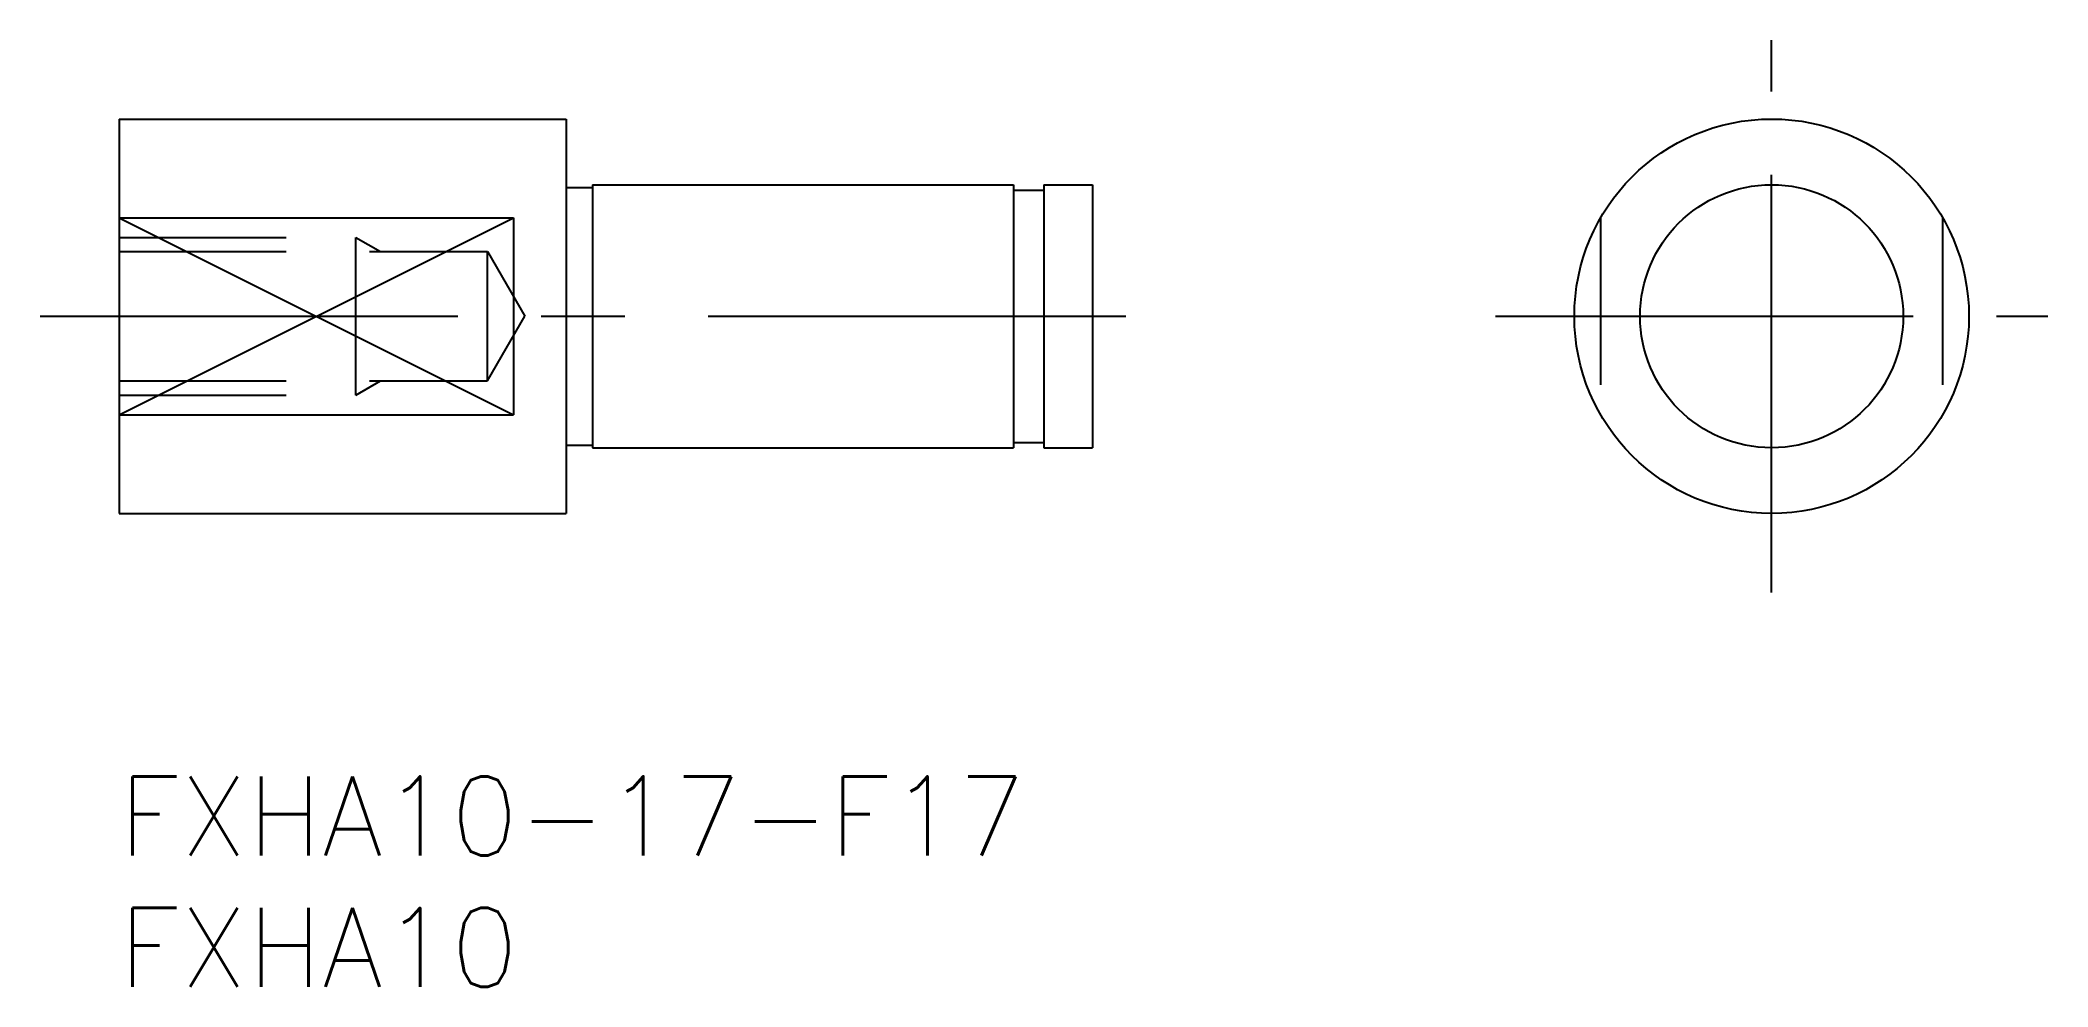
# Model space of a CAD drawing. Extents: x -3 to 73.3, y -8 to 28.
import ezdxf

# ---------------------------------------------------------------- set-up
doc = ezdxf.new("R2010")
doc.units = 0
doc.header["$LTSCALE"] = 0.5
doc.linetypes.add('CENTER', pattern=[50.8, 31.75, -6.35, 6.35, -6.35])
doc.linetypes.add('DASHED', pattern=[19.05, 12.7, -6.35])
for name, color, linetype in [('MSM_CENTER', 1, 'CENTER'), ('MSM_CONTINUOUS', 7, 'CONTINUOUS'), ('MSM_DASHED', 4, 'DASHED'), ('MSM_NARROW', 5, 'CONTINUOUS'), ('MSM_PART_NUMBER', 7, 'CONTINUOUS')]:
    doc.layers.add(name, color=color, linetype=linetype)
doc.styles.get("Standard").update_dxf_attribs({"font": 'txt.shx', "height": 3, "bigfont": 'bigfont.shx'})

# ---------------------------------------------------------------- blocks, each defined once
blk = doc.blocks.new('*U6')
at = {"layer": 'MSM_PART_NUMBER'}
blk.add_text('FXHA10-17-F17', height=3, dxfattribs=at).set_placement((0, -3))
blk = doc.blocks.new('*U7')
at = {"layer": 'MSM_PART_NUMBER'}
blk.add_text('FXHA10', height=3, dxfattribs=at).set_placement((0, -8))

msp = doc.modelspace()

# ---------------------------------------------------------------- linework, layer by layer
at = {"layer": 'MSM_CENTER'}
for p, q in [((62.821, 7), (62.821, 28)), ((-3, 17.5), (40.431, 17.5)), ((52.321, 17.5), (73.321, 17.5))]:
    msp.add_line(p, q, dxfattribs=at)
at = {"layer": 'MSM_CONTINUOUS'}
for p, q in [((0, 25), (0, 10)), ((0, 25), (17, 25)), ((17, 25), (17, 10)), ((17, 22.4), (18, 22.4)), ((18, 22.5), (34, 22.5)), ((18, 22.5), (18, 12.5)), ((34, 22.5), (34, 12.5)), ((34, 22.3), (35.15, 22.3)), ((35.15, 22.5), (37, 22.5)), ((35.15, 22.5), (35.15, 12.5)), ((37, 22.5), (37, 12.5)), ((0, 21.242), (15, 21.242)), ((15, 21.242), (15, 13.758)), ((0, 13.758), (15, 13.758)), ((17, 12.6), (18, 12.6)), ((18, 12.5), (34, 12.5)), ((34, 12.7), (35.15, 12.7)), ((35.15, 12.5), (37, 12.5)), ((0, 10), (17, 10))]:
    msp.add_line(p, q, dxfattribs=at)
for radius in [7.5, 5]:
    msp.add_circle((62.821, 17.5), radius, dxfattribs=at)
at = {"layer": 'MSM_DASHED'}
for p, q in [((56.321, 21.242), (56.321, 13.758)), ((69.321, 21.242), (69.321, 13.758)), ((0, 20.5), (9, 20.5)), ((0, 19.958), (14, 19.958)), ((9, 14.5), (9, 20.5)), ((9, 20.5), (9.938, 19.958)), ((14, 19.958), (15.419, 17.5)), ((14, 15.042), (14, 19.958)), ((14, 15.042), (15.419, 17.5)), ((0, 15.042), (14, 15.042)), ((9, 14.5), (9.938, 15.042)), ((0, 14.5), (9, 14.5))]:
    msp.add_line(p, q, dxfattribs=at)
at = {"layer": 'MSM_NARROW'}
for p, q in [((0, 21.242), (15, 13.758)), ((0, 13.758), (15, 21.242))]:
    msp.add_line(p, q, dxfattribs=at)

# ---------------------------------------------------------------- block references
at = {"layer": 'MSM_CONTINUOUS'}
for name in ['*U6', '*U7']:
    msp.add_blockref(name, (0, 0), dxfattribs=at)

doc.saveas('drawing.dxf')
